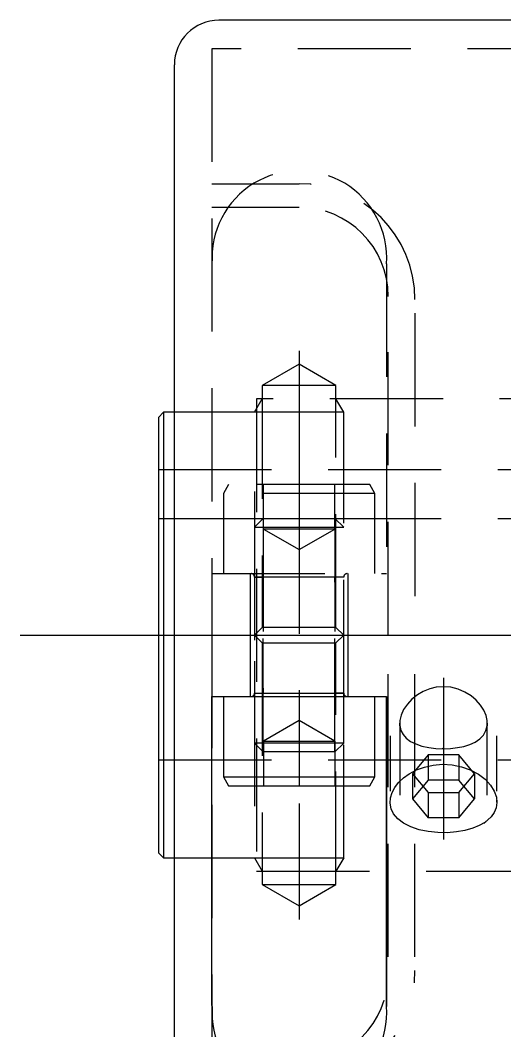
# Model space of a CAD drawing. Extents: x -8 to 168, y -8 to 177.
# Drawn here: x -7.7 to 19.4, y 22.3 to 79 of the extents above; entities that cross this region are included whole.
import ezdxf

# ---------------------------------------------------------------- set-up
doc = ezdxf.new("R2010")
doc.units = 0
doc.header["$LTSCALE"] = 0.5
doc.linetypes.add('CENTER', pattern=[50.8, 31.75, -6.35, 6.35, -6.35])
doc.linetypes.add('DASHED', pattern=[19.05, 12.7, -6.35])
for name, color, linetype in [('MSM_CENTER', 1, 'CENTER'), ('MSM_CONTINUOUS', 7, 'CONTINUOUS'), ('MSM_DASHED', 4, 'DASHED')]:
    doc.layers.add(name, color=color, linetype=linetype)

msp = doc.modelspace()

# ---------------------------------------------------------------- linework, layer by layer
at = {"layer": 'MSM_CENTER'}
for p, q in [((7.9, 60.453), (7.9, 28.547)), ((-7.75, 44.5), (72.55, 44.5)), ((16, 42.094), (16, 33.028))]:
    msp.add_line(p, q, dxfattribs=at)
at = {"layer": 'MSM_CONTINUOUS'}
for p, q in [((61.4, 79), (3.4, 79)), ((0.9, 44.5), (0.9, 76.5)), ((0.283, 57), (0, 56.717)), ((0, 56.717), (0, 32.283)), ((0.9, 57), (0.283, 57)), ((0.283, 57), (0.283, 32)), ((0.9, 44.5), (63.9, 44.5)), ((0.9, 12.5), (0.9, 44.5)), ((0.9, 44.5), (63.9, 44.5)), ((3, 41.05), (12.8, 41.05)), ((3, 23.721), (3, 41.05)), ((3.65, 41.05), (3.65, 36.55)), ((12.15, 36.55), (12.15, 41.05)), ((12.8, 41.05), (12.8, 23.667)), ((12.8, 23.667), (12.8, 41.05)), ((3.65, 36.55), (3.939, 36.05)), ((3.65, 36.55), (12.15, 36.55)), ((11.861, 36.05), (12.15, 36.55)), ((3.939, 36.05), (11.861, 36.05)), ((0, 32.283), (0.283, 32)), ((0.283, 32), (0.9, 32))]:
    msp.add_line(p, q, dxfattribs=at)
for centre, radius, start, end in [((3.4, 76.5), 2.5, 90, 180), ((7.911, 23.34), 4.9, 176.1697, 3.8303)]:
    msp.add_arc(centre, radius, start, end, dxfattribs=at)
at = {"layer": 'MSM_DASHED'}
for p, q in [((3, 77.4), (3, 44.5)), ((61.8, 77.4), (3, 77.4)), ((3, 69.826), (7.9, 69.826)), ((3, 68.503), (7.9, 68.503)), ((12.8, 65.333), (12.8, 47.95)), ((12.9, 44.5), (12.9, 62.56)), ((14.4, 62.56), (14.4, 44.5)), ((7.9, 59.693), (5.833, 58.5)), ((9.967, 58.5), (7.9, 59.693)), ((5.833, 58.5), (5.833, 44.933)), ((9.967, 58.5), (5.833, 58.5)), ((9.967, 44.933), (9.967, 58.5)), ((5.4, 57), (5.833, 57.75)), ((25.5, 57.75), (5.5, 57.75)), ((5.5, 57.75), (5.5, 31.25)), ((10.4, 57), (9.967, 57.75)), ((3, 57), (0.9, 57)), ((5.5, 57), (0.9, 57)), ((10.4, 57), (5.4, 57)), ((10.4, 41.25), (10.4, 57)), ((0, 53.8), (29.8, 53.8)), ((3.939, 52.95), (3.65, 52.45)), ((11.861, 52.95), (3.939, 52.95)), ((5.9, 50.45), (5.9, 52.95)), ((9.9, 50.45), (9.9, 52.95)), ((12.15, 52.45), (11.861, 52.95)), ((3.65, 52.45), (3.65, 47.95)), ((12.15, 52.45), (3.65, 52.45)), ((5.4, 52.56), (5.4, 41.25)), ((12.15, 47.95), (12.15, 52.45)), ((0, 51.038), (29.8, 51.038)), ((5.89, 51.05), (5.4, 50.559)), ((5.89, 51.05), (9.909, 51.05)), ((5.89, 51.05), (5.89, 41.25)), ((10.4, 50.559), (9.909, 51.05)), ((9.909, 51.05), (9.909, 41.25)), ((5.4, 50.559), (5.4, 41.25)), ((5.4, 50.559), (10.4, 50.559)), ((10.4, 41.25), (10.4, 50.559)), ((9.9, 50.45), (5.9, 50.45)), ((5.9, 50.45), (7.9, 49.295)), ((7.9, 49.295), (9.9, 50.45)), ((3, 47.95), (12.8, 47.95)), ((5.15, 47.95), (5.15, 44.5)), ((10.4, 47.75), (5.4, 47.75)), ((5.4, 47.75), (5.89, 47.75)), ((5.89, 37.95), (5.89, 47.75)), ((10.4, 47.75), (9.909, 47.75)), ((9.909, 37.95), (9.909, 47.75)), ((10.65, 44.5), (10.65, 47.95)), ((5.833, 44.933), (5.4, 44.5)), ((9.967, 44.933), (5.833, 44.933)), ((10.4, 44.5), (9.967, 44.933)), ((3, 44.5), (3, 11.6)), ((5.15, 44.5), (5.15, 41.05)), ((5.4, 44.5), (5.833, 44.067)), ((9.967, 44.067), (10.4, 44.5)), ((10.65, 41.05), (10.65, 44.5)), ((12.9, 26.44), (12.9, 44.5)), ((14.4, 26.44), (14.4, 44.5)), ((5.833, 44.067), (5.833, 30.5)), ((5.833, 44.067), (9.967, 44.067)), ((9.967, 30.5), (9.967, 44.067)), ((15.224, 41.483), (14.864, 41.338)), ((15.595, 41.571), (15.224, 41.483)), ((16.004, 41.604), (15.595, 41.571)), ((16.402, 41.572), (16.004, 41.604)), ((16.819, 41.469), (16.402, 41.572)), ((17.198, 41.307), (16.819, 41.469)), ((5.4, 41.25), (5.4, 32)), ((5.4, 41.25), (10.4, 41.25)), ((5.4, 41.25), (5.89, 41.25)), ((5.4, 41.25), (5.4, 38.44)), ((10.4, 41.25), (9.909, 41.25)), ((10.4, 32), (10.4, 41.25)), ((10.4, 38.44), (10.4, 41.25)), ((14.231, 40.907), (13.971, 40.63)), ((14.532, 41.145), (14.231, 40.907)), ((14.864, 41.338), (14.532, 41.145)), ((17.545, 41.091), (17.198, 41.307)), ((17.839, 40.841), (17.545, 41.091)), ((18.078, 40.568), (17.839, 40.841)), ((13.762, 40.322), (13.623, 40.015)), ((13.971, 40.63), (13.762, 40.322)), ((18.259, 40.284), (18.078, 40.568)), ((18.385, 39.989), (18.259, 40.284)), ((7.9, 39.705), (5.9, 38.55)), ((9.9, 38.55), (7.9, 39.705)), ((13.55, 39.699), (13.542, 39.55)), ((13.623, 40.015), (13.55, 39.699)), ((18.449, 39.704), (18.385, 39.989)), ((18.458, 39.55), (18.449, 39.704)), ((13.542, 39.552), (13.542, 35.514)), ((13.549, 39.413), (13.542, 39.55)), ((13.542, 39.55), (13.549, 39.42)), ((13.549, 39.42), (13.613, 39.153)), ((13.613, 39.153), (13.733, 38.923)), ((18.242, 38.889), (18.384, 39.143)), ((18.384, 39.143), (18.45, 39.409)), ((18.458, 39.55), (18.45, 39.405)), ((18.45, 39.409), (18.458, 39.55)), ((18.458, 35.514), (18.458, 39.552)), ((13, 38.843), (13, 35.741)), ((13.733, 38.923), (13.914, 38.716)), ((13.914, 38.716), (14.151, 38.539)), ((17.781, 38.499), (18.04, 38.676)), ((18.04, 38.676), (18.242, 38.889)), ((19, 35.741), (19, 38.843)), ((10.4, 38.44), (5.4, 38.44)), ((5.4, 38.44), (5.89, 37.95)), ((5.9, 38.55), (5.9, 36.05)), ((5.9, 38.55), (9.9, 38.55)), ((7.9, 38.55), (7.9, 36.05)), ((9.9, 38.55), (9.9, 36.05)), ((9.909, 37.95), (10.4, 38.44)), ((14.151, 38.539), (14.443, 38.391)), ((14.443, 38.391), (14.784, 38.276)), ((14.784, 38.276), (15.173, 38.192)), ((15.173, 38.192), (15.573, 38.144)), ((15.573, 38.144), (16, 38.127)), ((16.002, 38.127), (15.934, 38.128)), ((16, 38.127), (16.392, 38.141)), ((16.392, 38.141), (16.785, 38.185)), ((16.785, 38.185), (17.144, 38.257)), ((17.144, 38.257), (17.48, 38.361)), ((17.48, 38.361), (17.781, 38.499)), ((0, 37.5), (29.8, 37.5)), ((9.909, 37.95), (5.89, 37.95)), ((15.134, 37.782), (14.268, 36.722)), ((16.866, 37.782), (15.134, 37.782)), ((15.134, 37.782), (15.134, 36.368)), ((17.732, 36.722), (16.866, 37.782)), ((16.866, 37.782), (16.866, 36.368)), ((14.081, 36.723), (14.485, 36.936)), ((14.485, 36.936), (14.925, 37.098)), ((14.925, 37.098), (15.428, 37.209)), ((15.428, 37.209), (15.946, 37.252)), ((15.946, 37.252), (16.484, 37.221)), ((16.484, 37.221), (17.009, 37.117)), ((17.009, 37.117), (17.505, 36.94)), ((17.505, 36.94), (17.957, 36.699)), ((13.476, 36.225), (13.755, 36.49)), ((13.755, 36.49), (14.081, 36.723)), ((14.268, 36.722), (14.268, 35.308)), ((14.268, 36.722), (15.134, 35.661)), ((15.134, 36.368), (14.268, 35.308)), ((16.866, 36.368), (15.134, 36.368)), ((16.866, 35.661), (17.732, 36.722)), ((17.732, 35.308), (16.866, 36.368)), ((17.732, 36.722), (17.732, 35.308)), ((17.957, 36.699), (18.337, 36.411)), ((18.337, 36.411), (18.645, 36.08)), ((13.114, 35.668), (13.267, 35.954)), ((13.267, 35.954), (13.476, 36.225)), ((18.645, 36.08), (18.848, 35.751)), ((18.848, 35.751), (18.969, 35.409)), ((13.001, 35.074), (13.023, 35.37)), ((13.023, 35.37), (13.114, 35.668)), ((14.268, 35.308), (15.134, 34.247)), ((15.134, 35.661), (16.866, 35.661)), ((15.134, 35.661), (15.134, 34.247)), ((16.866, 35.661), (16.866, 34.247)), ((16.866, 34.247), (17.732, 35.308)), ((18.969, 35.409), (18.999, 35.105)), ((19, 35.131), (18.995, 35.239)), ((13.059, 34.761), (13.001, 35.074)), ((13.199, 34.47), (13.059, 34.761)), ((18.956, 34.81), (18.847, 34.548)), ((18.999, 35.105), (18.956, 34.81)), ((13.442, 34.183), (13.199, 34.47)), ((13.764, 33.939), (13.442, 34.183)), ((16.866, 34.247), (15.134, 34.247)), ((18.254, 33.951), (18.401, 34.052)), ((18.678, 34.307), (18.31, 33.987)), ((18.847, 34.548), (18.678, 34.307)), ((14.173, 33.733), (13.764, 33.939)), ((14.637, 33.577), (14.173, 33.733)), ((15.145, 33.472), (14.637, 33.577)), ((15.677, 33.417), (15.145, 33.472)), ((16.731, 33.454), (16.207, 33.412)), ((17.205, 33.538), (16.731, 33.454)), ((17.65, 33.666), (17.205, 33.538)), ((17.999, 33.81), (17.65, 33.666)), ((18.31, 33.987), (17.999, 33.81)), ((16.207, 33.412), (15.677, 33.417)), ((0.9, 32), (3, 32)), ((0.9, 32), (5.5, 32)), ((5.4, 32), (10.4, 32)), ((5.4, 32), (5.833, 31.25)), ((10.4, 32), (9.967, 31.25)), ((5.5, 31.25), (25.5, 31.25)), ((5.833, 30.5), (9.967, 30.5)), ((5.833, 30.5), (7.9, 29.307)), ((7.9, 29.307), (9.967, 30.5))]:
    msp.add_line(p, q, dxfattribs=at)
for centre, radius, start, end in [((7.911, 65.66), 4.9, 356.1697, 183.8303), ((7.9, 63.326), 6.5, 0, 90), ((7.9, 63.503), 5, 0, 90), ((5.2, 47.75), 0.2, 0, 90), ((10.6, 47.75), 0.2, 90, 180), ((5.2, 41.25), 0.2, 270, 0), ((10.6, 41.25), 0.2, 180, 270), ((7.9, 25.674), 6.5, 270, 0), ((7.9, 25.497), 5, 270, 0)]:
    msp.add_arc(centre, radius, start, end, dxfattribs=at)

doc.saveas('drawing.dxf')
